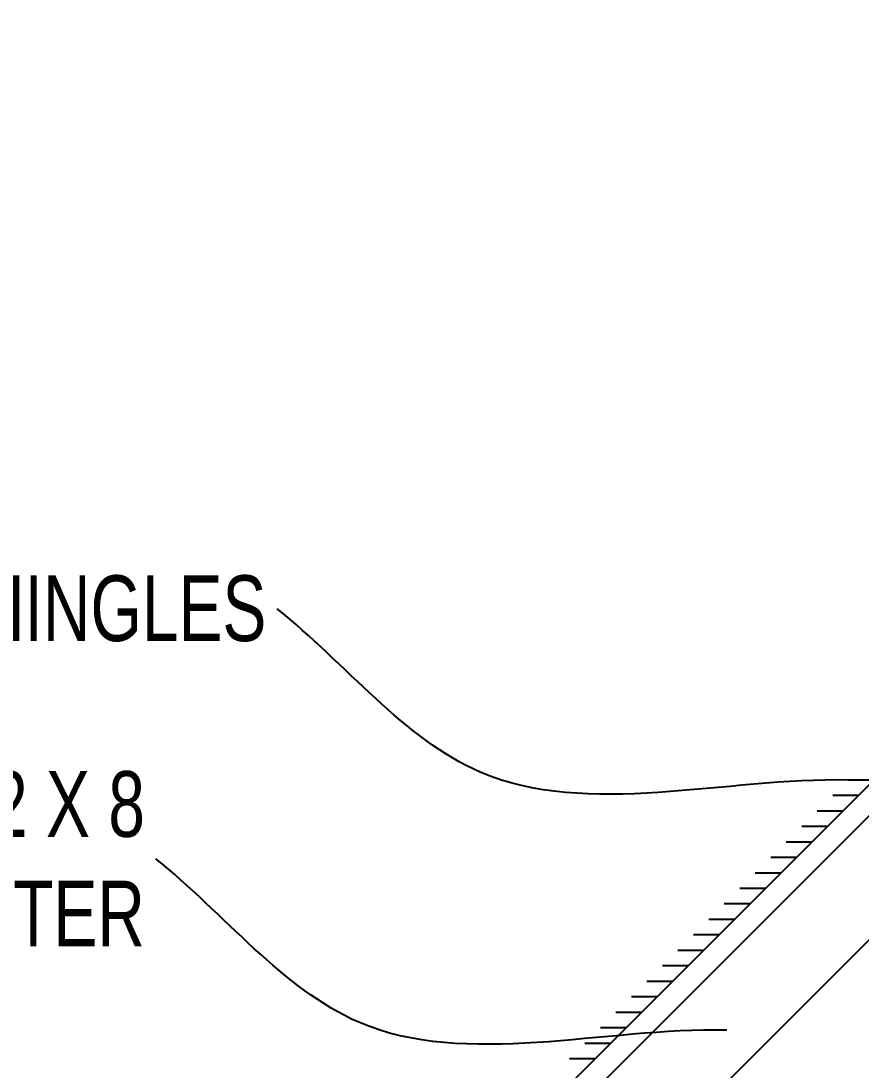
# Model space of a CAD drawing. Header units: inches. Extents: x 43 to 7578, y 1297 to 3809.
# Drawn here: x 4114 to 4229, y 3552 to 3695.7 of the extents above; entities that cross this region are included whole.
import ezdxf

# ---------------------------------------------------------------- set-up
doc = ezdxf.new("R2010")
doc.units = ezdxf.units.IN
doc.header["$LTSCALE"] = 0.5
doc.header["$MEASUREMENT"] = 0
doc.styles.add('Arch-Dim', font='romans.shx', dxfattribs={"width": 0.75})
doc.dimstyles.new('Annotative$7', dxfattribs={"dimscale": 96, "dimtxt": 0.09375, "dimasz": 0.0625, "dimexe": 0.0625, "dimexo": 0.0625, "dimgap": 0.03125, "dimtad": 0, "dimdec": 4, "dimzin": 3, "dimdsep": 46, "dimlunit": 4, "dimtxsty": 'Arch-Dim', "dimblk": 'ARCHTICK', "dimcen": 0.09375, "dimazin": 2, "dimtfac": 0.75, "dimtdec": 4, "dimtix": 1, "dimtmove": 2, "dimatfit": 3, "dimfxl": 1, "dimtolj": 1, "dimtzin": 0, "dimarcsym": 0})

# ---------------------------------------------------------------- blocks, each defined once
blk = doc.blocks.new('_ArchTick')
at = {"color": 0, "linetype": 'ByBlock', "const_width": 0.15}
blk.add_lwpolyline([(-0.5, -0.5), (0.5, 0.5)], dxfattribs=at)

msp = doc.modelspace()

# ---------------------------------------------------------------- linework, layer by layer
for p, q in [((4116.76042, 3477.73011), (4334.69845, 3695.66814)), ((4119.81067, 3476.53772), (4337.38817, 3694.11523)), ((4121.81067, 3461.56716), (4332.93169, 3672.68818)), ((4230.75375, 3591.72345), (4227.25375, 3591.72345)), ((4228.63243, 3589.60213), (4225.13243, 3589.60213)), ((4226.51111, 3587.48081), (4223.01111, 3587.48081)), ((4224.38979, 3585.35949), (4220.88979, 3585.35949)), ((4222.26847, 3583.23816), (4218.76847, 3583.23816)), ((4220.14715, 3581.11684), (4216.64715, 3581.11684)), ((4218.02583, 3578.99552), (4214.52583, 3578.99552)), ((4215.90451, 3576.8742), (4212.40451, 3576.8742)), ((4213.78319, 3574.75288), (4210.28319, 3574.75288)), ((4211.66187, 3572.63156), (4208.16187, 3572.63156)), ((4209.54055, 3570.51024), (4206.04055, 3570.51024)), ((4207.41923, 3568.38892), (4203.91923, 3568.38892)), ((4205.29791, 3566.2676), (4201.79791, 3566.2676)), ((4203.17659, 3564.14628), (4199.67659, 3564.14628)), ((4201.05527, 3562.02496), (4197.55527, 3562.02496)), ((4198.93395, 3559.90364), (4195.43395, 3559.90364)), ((4196.81263, 3557.78232), (4193.31263, 3557.78232)), ((4194.6913, 3555.661), (4191.1913, 3555.661)), ((4192.56998, 3553.53968), (4189.06998, 3553.53968))]:
    msp.add_line(p, q)

# ---------------------------------------------------------------- texts
at = {"char_height": 9, "attachment_point": 6, "style": 'Arch-Dim'}
for s, insert in [('\\A1;{\\fCityBlueprint|b0|i0|c2|p2;SHINGLES}', (4147.56386, 3615.18788)), ('\\A1;{\\fCityBlueprint|b0|i0|c2|p2;2 X 8\\PRAFTER}', (4130.93619, 3580.94101))]:
    msp.add_mtext(s, dxfattribs=dict(at, insert=insert))

# ---------------------------------------------------------------- leaders
at = {"path_type": 1, "annotation_type": 0, "has_hookline": 1, "hookline_direction": 1}
for points, text_width in [([(4227.25375, 3591.72345), (4176.83829, 3592.81079), (4149.06386, 3615.18788)], 31.21139), ([(4210.62608, 3557.47657), (4160.21062, 3558.56392), (4132.43619, 3580.94101)], 22.94832)]:
    msp.add_leader(points, dimstyle='Annotative$7', override={"dimscale": 0}, dxfattribs=dict(at, text_width=text_width))

doc.saveas('drawing.dxf')
